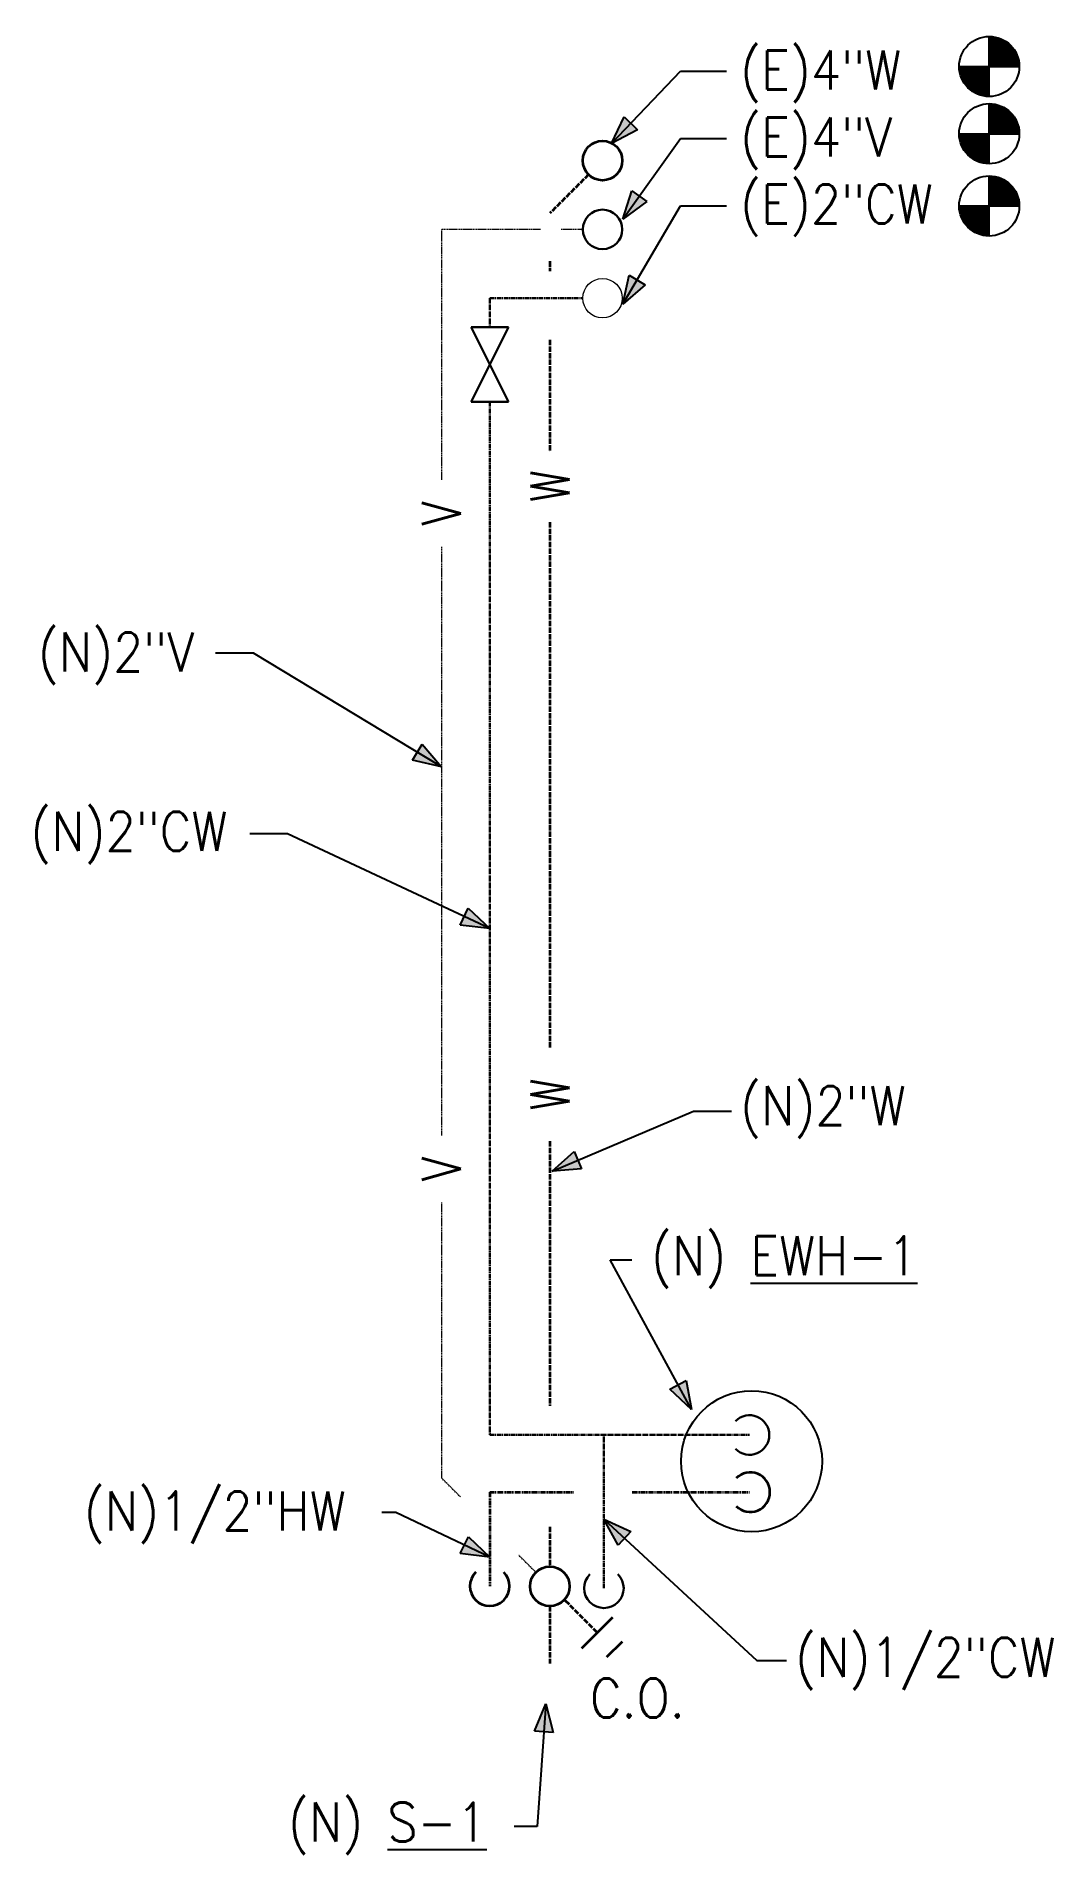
# Model space of a CAD drawing. Header units: inches. Extents: x 988 to 2289, y 607 to 1155.
# Drawn here: x 2081 to 2289.4, y 690.5 to 1063.3 of the extents above.
import ezdxf
from ezdxf.enums import TextEntityAlignment as Align

# ---------------------------------------------------------------- set-up
doc = ezdxf.new("R2010")
doc.units = ezdxf.units.IN
doc.header["$MEASUREMENT"] = 0
for name, pattern in [('CWATER', [1.43, 0.98, -0.15, 0.15, -0.15]), ('HWATER', [1.73, 0.98, -0.15, 0.15, -0.15, 0.15, -0.15]), ('VENT', [0.35, 0.25, -0.1]), ('WASTE', [1.35, 1.1, -0.25])]:
    doc.linetypes.add(name, pattern=pattern)
for name, color, linetype, lineweight in [('M-PLMB-EXST-DOME-COLD-WATR', 4, 'CWATER', 20), ('M-PLMB-EXST-VENT', 4, 'VENT', 30), ('M-PLMB-EXST-WAST-BELO', 4, 'WASTE', 35), ('M-PLMB-NEWW-DOME-COLD-WATR', 2, 'CWATER', 30), ('M-PLMB-NEWW-DOME-HOTT-WATR', 3, 'HWATER', 35), ('M-PLMB-NEWW-VENT', 6, 'VENT', 20), ('M-PLMB-NEWW-WAST-BELO', 5, 'WASTE', 35), ('M-TEXT', 71, 'Continuous', 25)]:
    doc.layers.add(name, color=color, linetype=linetype, lineweight=lineweight)
doc.styles.add('A', font='SIMPLEX.shx', dxfattribs={"width": 0.9, "height": 8})
doc.styles.get("Standard").update_dxf_attribs({"font": 'simplex.shx'})
doc.dimstyles.get("Standard").update_dxf_attribs({"dimtxt": 0.18, "dimasz": 0.18, "dimexe": 0.18, "dimexo": 0.0625, "dimgap": 0.09, "dimtad": 0, "dimtih": 1, "dimtoh": 1, "dimdec": 4, "dimzin": 0, "dimdsep": 46, "dimtxsty": 'Standard', "dimcen": 0.09, "dimadec": 0, "dimazin": 0, "dimtfac": 1, "dimtdec": 4, "dimtofl": 0, "dimtmove": 0, "dimatfit": 3, "dimfxl": 1, "dimtolj": 1, "dimtzin": 0, "dimarcsym": 0})

# ---------------------------------------------------------------- blocks, each defined once
blk = doc.blocks.new('V')
at = {"color": 7, "style": 'A', "width": 0.8}
blk.add_text('V', height=0.0833, dxfattribs=at).set_placement((0, 0), align=Align.MIDDLE)
blk = doc.blocks.new('W')
at = {"color": 7, "style": 'A', "width": 0.8}
blk.add_text('W', height=0.0833, dxfattribs=at).set_placement((0, 0), align=Align.MIDDLE)
blk = doc.blocks.new('Pip-Flg02')
at = {"linetype": 'Continuous'}
blk.add_circle((-0.0422, 0), 0.0422, dxfattribs=at)
blk = doc.blocks.new('Pip-Flg01')
at = {"linetype": 'Continuous'}
blk.add_arc((0, 0), 0.0422, 45, 315, dxfattribs=at)
blk = doc.blocks.new('Plm-Ftg03')
at = {"linetype": 'Continuous'}
for p, q in [((0, 0.0469), (0, -0.0469)), ((-0.0514, -0.0234), (-0.0514, 0.0234))]:
    blk.add_line(p, q, dxfattribs=at)
blk = doc.blocks.new('AHJ')
for p, q in [((-6, 2), (0, 0)), ((-6, -2), (-6, 2)), ((0, 0), (-6, -2))]:
    blk.add_line(p, q)
blk.add_solid([(0, 0), (-6, 2), (-6, -2)])
blk = doc.blocks.new('Hva-Wkp02')
for p, q in [((0, -0.0622), (0, 0.0622)), ((-0.0622, 0), (0.0622, 0))]:
    blk.add_line(p, q)
at = {"const_width": 0.0622}
for points in [[(0.0327, -0.0008, 0.414214), (-0.0002, 0.0322, 0.414214)], [(-0.0002, -0.0338, -0.414214), (-0.0332, -0.0008, -0.414214)]]:
    blk.add_lwpolyline(points, format="xyb", dxfattribs=at)
blk.add_circle((0, 0), 0.0642)
blk = doc.blocks.new('Pip-Val01')
at = {"linetype": 'Continuous'}
for p, q in [((-0.0797, -0.0398), (-0.0797, 0.0398)), ((-0.0797, 0.0398), (0.0797, -0.0398)), ((-0.0797, -0.0398), (0.0797, 0.0398)), ((0.0797, 0.0398), (0.0797, -0.0398))]:
    blk.add_line(p, q, dxfattribs=at)

msp = doc.modelspace()

# ---------------------------------------------------------------- linework, layer by layer
at = {"layer": 'M-PLMB-NEWW-DOME-COLD-WATR'}
for p, q in [((2173.96, 1009.6), (2173.96, 1003.64)), ((2173.96, 1009.6), (2193.04, 1009.6)), ((2173.96, 988.35), (2173.96, 776.53)), ((2173.96, 776.53), (2227.22, 776.53)), ((2197.37, 745.12), (2197.37, 776.53))]:
    msp.add_line(p, q, dxfattribs=at)
at = {"layer": 'M-PLMB-NEWW-DOME-HOTT-WATR'}
for p, q in [((2173.96, 764.81), (2191.18, 764.81)), ((2173.96, 764.81), (2173.96, 745.54)), ((2203.13, 764.81), (2227.35, 764.81))]:
    msp.add_line(p, q, dxfattribs=at)
at = {"layer": 'M-PLMB-NEWW-VENT'}
for p, q in [((2164.04, 1023.71), (2164.04, 972.31)), ((2184.37, 1023.71), (2164.04, 1023.71)), ((2193.04, 1023.71), (2188.6, 1023.71)), ((2164.04, 958.6), (2164.04, 837.93)), ((2164.04, 824.21), (2164.04, 767.75)), ((2167.96, 763.83), (2164.04, 767.75)), ((2183.43, 748.36), (2179.96, 751.83))]:
    msp.add_line(p, q, dxfattribs=at)
at = {"layer": 'M-PLMB-NEWW-WAST-BELO'}
for p, q in [((2194.22, 1034.94), (2186.29, 1027.01)), ((2186.29, 1017.17), (2186.29, 1015.15)), ((2186.29, 1001.07), (2186.29, 978.11)), ((2186.29, 963.7), (2186.29, 855.96)), ((2186.29, 836.76), (2186.29, 782.53)), ((2186.29, 757.69), (2186.29, 749.55)), ((2196.01, 736.04), (2189.28, 742.77)), ((2186.29, 741.45), (2186.29, 729.66))]:
    msp.add_line(p, q, dxfattribs=at)
at = {"layer": 'M-TEXT', "color": 1}
msp.add_circle((2227.64, 771.14), 14.46, dxfattribs=at)

# ---------------------------------------------------------------- block references
at = {"layer": 'M-PLMB-EXST-DOME-COLD-WATR', "xscale": 96, "yscale": 96, "zscale": 96, "rotation": 270.0000022945455}
msp.add_blockref('Pip-Flg02', (2197.09, 1005.55), dxfattribs=at)
at = {"layer": 'M-PLMB-EXST-VENT', "xscale": 96, "yscale": 96, "zscale": 96, "rotation": 270.0000022945455}
msp.add_blockref('Pip-Flg02', (2197.09, 1019.66), dxfattribs=at)
at = {"layer": 'M-PLMB-EXST-WAST-BELO', "xscale": 96, "yscale": 96, "zscale": 96, "rotation": 270.0000022945455}
msp.add_blockref('Pip-Flg02', (2197.09, 1033.76), dxfattribs=at)
at = {"layer": 'M-PLMB-NEWW-DOME-COLD-WATR', "xscale": 96, "yscale": 96, "zscale": 96}
for name, p, rotation in [('Pip-Val01', (2173.96, 996), 90.00000382424244), ('Pip-Flg01', (2227.23, 776.53), 180.0000015296969), ('Pip-Flg01', (2197.37, 745.11), 90.00000076484848)]:
    msp.add_blockref(name, p, dxfattribs=dict(at, rotation=rotation))
at = {"layer": 'M-PLMB-NEWW-DOME-HOTT-WATR', "xscale": 96, "yscale": 96, "zscale": 96}
for p, rotation in [((2227.36, 764.81), 180.0000015296969), ((2173.96, 745.53), 90.00000076484848)]:
    msp.add_blockref('Pip-Flg01', p, dxfattribs=dict(at, rotation=rotation))
at = {"layer": 'M-PLMB-NEWW-VENT', "xscale": 96, "yscale": 96, "zscale": 96, "rotation": 90.00000382424254}
for p in [(2164.04, 965.46), (2164.04, 831.07)]:
    msp.add_blockref('V', p, dxfattribs=at)
at = {"layer": 'M-PLMB-NEWW-WAST-BELO', "xscale": 96, "yscale": 96, "zscale": 96}
for name, p, rotation in [('W', (2186.29, 971.09), 90.00000382424254), ('W', (2186.29, 846.36), 90.00000382424254), ('Pip-Flg02', (2186.29, 749.55), 90.00000076484848), ('Plm-Ftg03', (2196.02, 736.03), 135.0000007648485)]:
    msp.add_blockref(name, p, dxfattribs=dict(at, rotation=rotation))
at = {"layer": 'M-TEXT', "xscale": 96, "yscale": 96, "zscale": 96}
for p in [(2276.37, 1057.12), (2276.37, 1043.33), (2276.37, 1028.52)]:
    msp.add_blockref('Hva-Wkp02', p, dxfattribs=at)

# ---------------------------------------------------------------- texts
at = {"layer": 'M-TEXT', "style": 'A', "width": 0.9}
for s, p in [('(E)4"W', (2225.31, 1052.38)), ('(E)4"V', (2225.31, 1038.66)), ('(E)2"CW', (2225.31, 1024.95)), ('(N)2"V', (2081.33, 933.06)), ('(N)2"CW', (2079.78, 896.3)), ('(N)2"W', (2225.31, 840.03)), ('(N) %%uEWH-1', (2207.04, 809.29)), ('(N)1/2"HW', (2090.76, 756.95)), ('(N)1/2"CW', (2236.6, 726.97)), ('C.O.', (2194.51, 718.58)), ('(N) %%uS-1', (2132.62, 693.16))]:
    msp.add_text(s, height=8, dxfattribs=at).set_placement(p)

# ---------------------------------------------------------------- leaders
at = {"layer": 'M-TEXT'}
for points in [[(2198.92, 1041.31), (2213.06, 1056.12), (2222.49, 1056.12)], [(2201.28, 1025.84), (2213.06, 1042.32), (2222.49, 1042.32)], [(2201.28, 1008.36), (2213.06, 1028.52), (2222.49, 1028.52)], [(2164.04, 913.54), (2125.5, 936.82), (2117.76, 936.82)], [(2173.96, 880.36), (2132.52, 899.81), (2124.78, 899.81)], [(2186.75, 830.63), (2215.76, 842.94), (2223.51, 842.94)], [(2215.32, 781.75), (2198.65, 812.41), (2203.12, 812.41)], [(2173.96, 751.47), (2154.73, 760.61), (2151.87, 760.61)], [(2197.37, 759.26), (2228.75, 730.31), (2234.81, 730.31)], [(2185.48, 721.42), (2183.7, 696.28), (2178.94, 696.28)]]:
    msp.add_leader(points, dimstyle='Standard', override={"dimscale": 96, "dimasz": 0.01, "dimldrblk": 'AHJ'}, dxfattribs=at)

doc.saveas('drawing.dxf')
